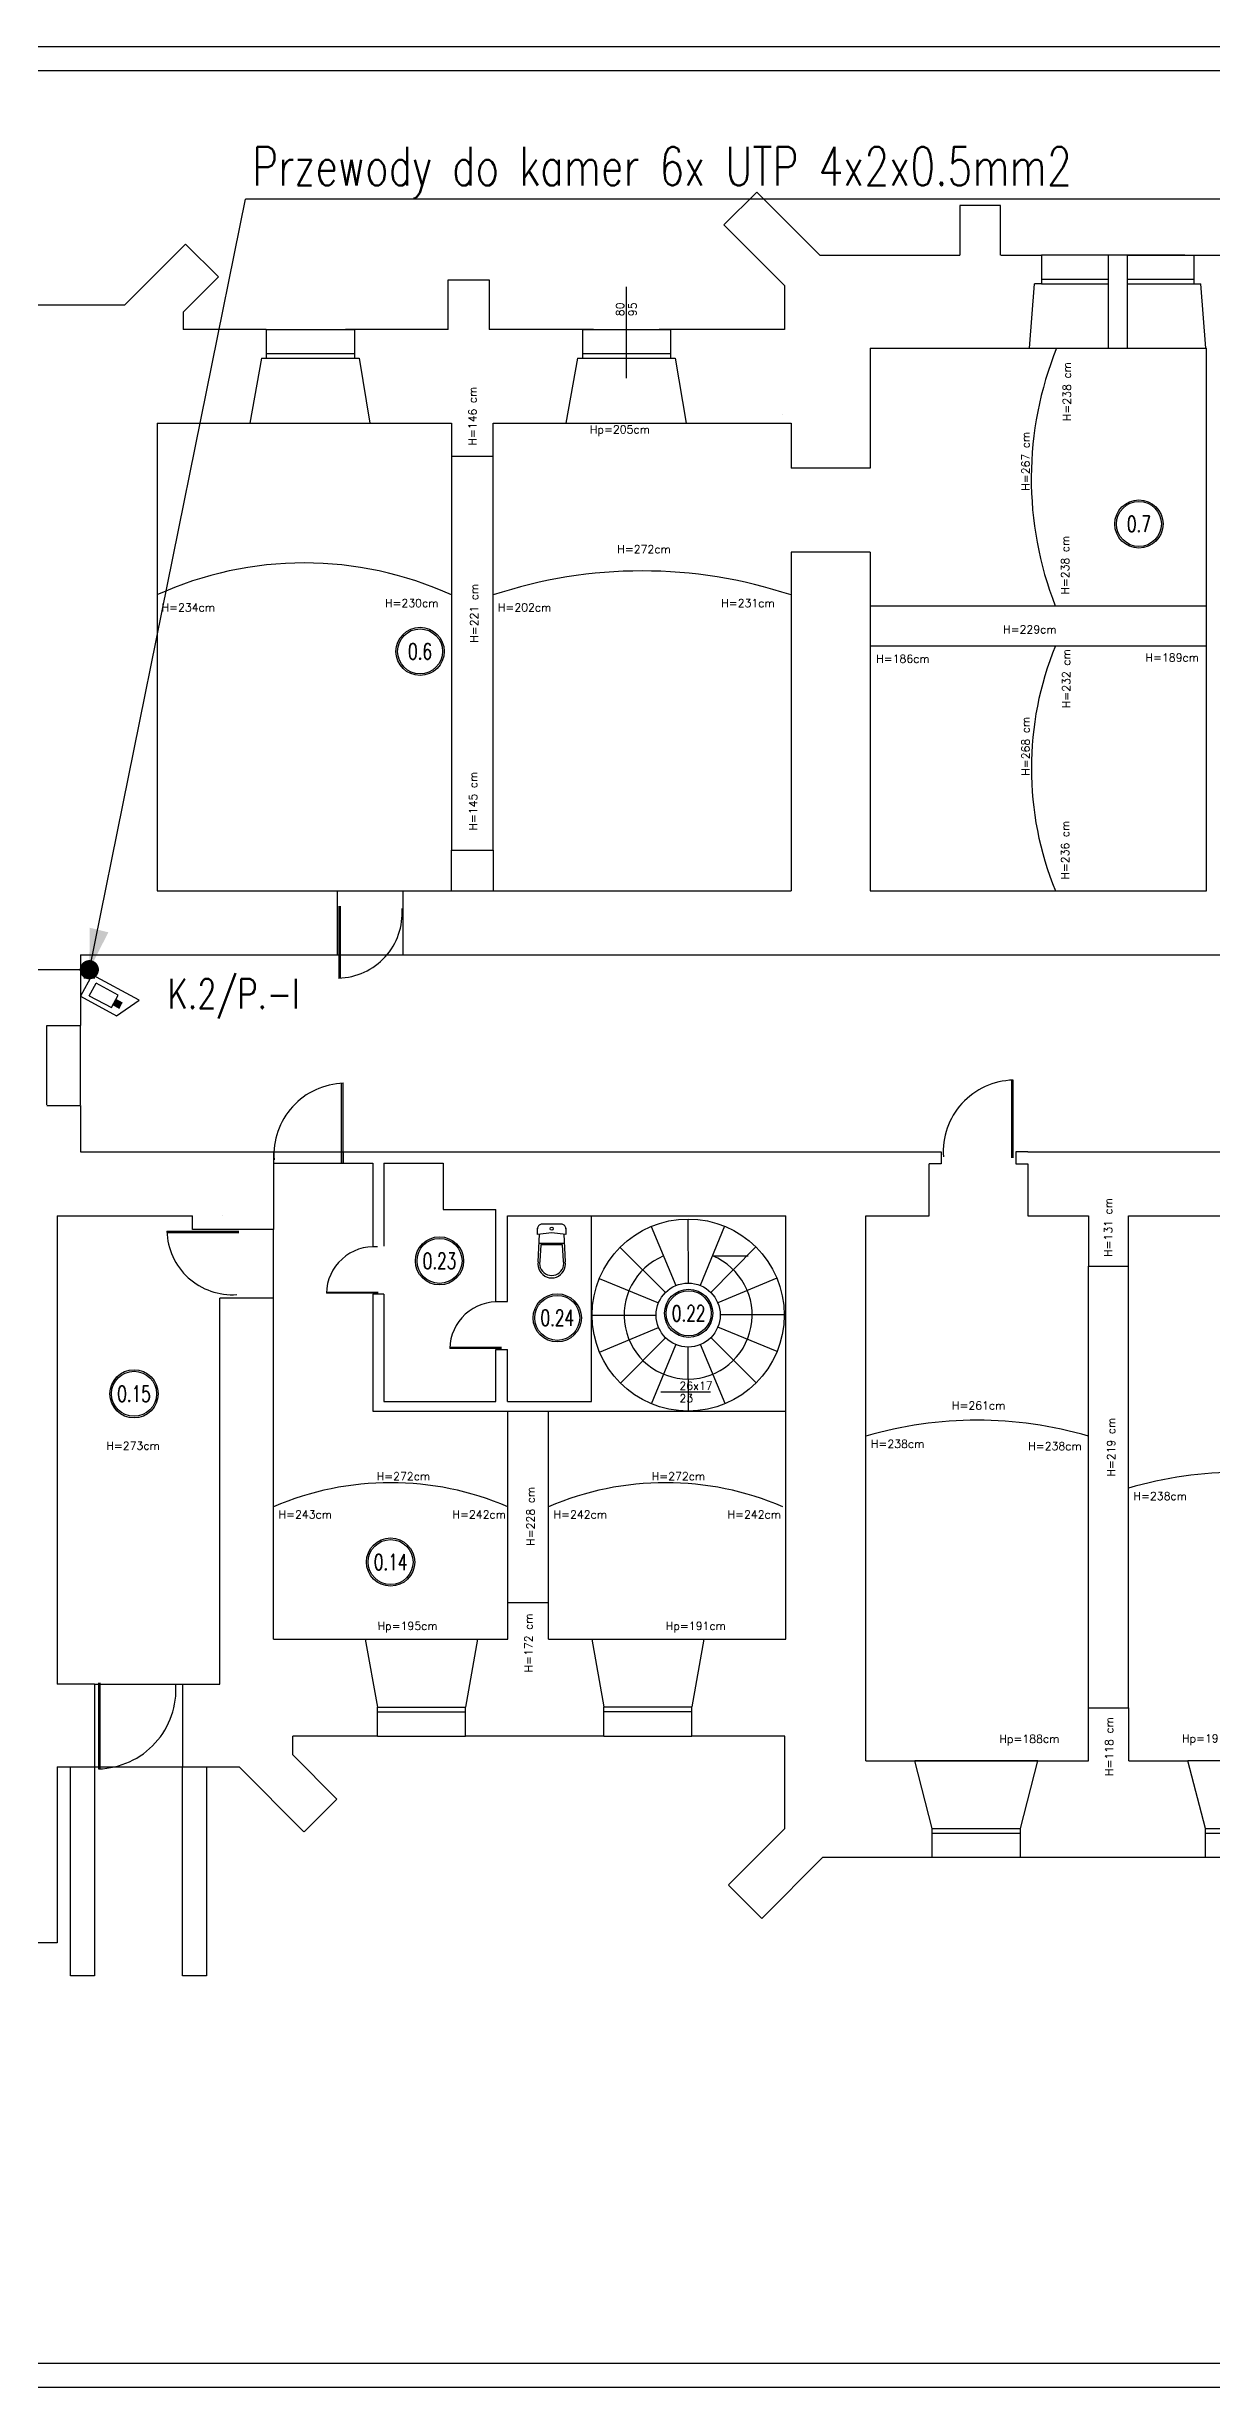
# Model space of a CAD drawing. Header units: millimetres. Extents: x 1324 to 4111, y 907 to 64537.
# Drawn here: x 1664.6 to 1810, y 906.7 to 1199.1 of the extents above; entities that cross this region are included whole.
import ezdxf
from ezdxf.enums import TextEntityAlignment as Align

# ---------------------------------------------------------------- set-up
doc = ezdxf.new("R2010")
doc.units = ezdxf.units.MM
for name, color, linetype in [('_______CCTV', 7, 'Continuous'), ('ELEKTRYK', 5, 'Continuous'), ('elektryka', 5, 'Continuous'), ('podkład', 8, 'Continuous'), ('TABELKI', 7, 'Continuous')]:
    doc.layers.add(name, color=color, linetype=linetype)
doc.layers.add('E-Gniazda', color=5, linetype='Continuous', lineweight=30)
doc.styles.add('OPIS_CIENKI', font='romans.shx', dxfattribs={"width": 0.75, "height": 2})
doc.styles.add('ROMAND', font='romand')

msp = doc.modelspace()

# ---------------------------------------------------------------- hatches: boundary and pattern name
at = {"layer": '_______CCTV'}
msp.add_hatch(color=256, dxfattribs=at).paths.add_polyline_path([(1673.17, 1080.1), (1674, 1079.66), (1673.65, 1079.01), (1672.83, 1079.46)])

# ---------------------------------------------------------------- linework, layer by layer
at = {"layer": '_______CCTV', "color": 6}
for p, q in [((1670.2, 1083.19), (1668.76, 1080.51)), ((1676.1, 1080.01), (1670.2, 1083.19)), ((1668.76, 1080.51), (1673.27, 1078.07)), ((1673.27, 1078.07), (1676.1, 1080.01))]:
    msp.add_line(p, q, dxfattribs=at)
at = {"layer": '_______CCTV'}
for p, q in [((1669.86, 1080.58), (1670.71, 1082.14)), ((1673.47, 1080.66), (1670.71, 1082.14)), ((1669.86, 1080.58), (1672.63, 1079.09)), ((1672.63, 1079.09), (1673.47, 1080.66)), ((1673.17, 1080.1), (1672.83, 1079.46)), ((1672.83, 1079.46), (1673.65, 1079.01)), ((1674, 1079.66), (1673.17, 1080.1))]:
    msp.add_line(p, q, dxfattribs=at)
at = {"layer": 'DEFPOINTS', "color": 7}
for p, q in [((1982.01, 1199.14), (1326.01, 1199.14)), ((1326.01, 906.7), (1982.01, 906.7))]:
    msp.add_line(p, q, dxfattribs=at)
at = {"layer": 'E-Gniazda', "color": 4}
msp.add_line((1669.87, 1083.82), (1689.39, 1180.11), dxfattribs=at)
msp.add_solid([(1669.87, 1083.82), (1672.24, 1088.5), (1669.87, 1083.82), (1669.91, 1089.07)], dxfattribs=at)
at = {"layer": 'ELEKTRYK', "color": 3}
msp.add_line((1822.33, 1180.11), (1689.39, 1180.11), dxfattribs=at)
at = {"layer": 'ELEKTRYK', "color": 4}
msp.add_line((1669.87, 1083.82), (1424.89, 1083.82), dxfattribs=at)
at = {"layer": 'elektryka', "color": 4, "const_width": 1.2}
msp.add_lwpolyline([(1670.38, 1084.13, -1), (1669.35, 1083.52, -1)], format="xyb", close=True, dxfattribs=at)
at = {"layer": 'podkład', "color": 8}
for p, q in [((1753.24, 1180.99), (1749.14, 1176.89)), ((1753.24, 1180.99), (1761.1, 1173.12)), ((1783.7, 1179.32), (1778.6, 1179.32)), ((1778.6, 1179.31), (1778.6, 1173.12)), ((1783.7, 1173.12), (1783.7, 1179.32)), ((1749.14, 1176.89), (1756.7, 1169.32)), ((1674.27, 1166.88), (1681.89, 1174.49)), ((1681.89, 1174.49), (1685.99, 1170.39)), ((1761.1, 1173.12), (1778.6, 1173.12)), ((1783.72, 1173.12), (1788.82, 1173.12)), ((1797.12, 1173.12), (1788.82, 1173.12)), ((1788.82, 1173.12), (1788.82, 1169.52)), ((1797.12, 1173.12), (1797.12, 1161.48)), ((1799.52, 1173.12), (1797.12, 1173.12)), ((1806.71, 1173.12), (1799.52, 1173.12)), ((1799.52, 1173.12), (1799.52, 1161.48)), ((1799.52, 1173.12), (1807.82, 1173.12)), ((1806.4, 1173.12), (1812.3, 1173.12)), ((1807.82, 1173.12), (1807.82, 1169.52)), ((1685.99, 1170.39), (1681.62, 1166.03)), ((1714.7, 1170.02), (1719.8, 1170.02)), ((1714.7, 1163.82), (1714.7, 1170.02)), ((1719.8, 1170.02), (1719.8, 1163.82)), ((1788.82, 1170.12), (1797.12, 1170.12)), ((1799.52, 1170.12), (1807.82, 1170.12)), ((1674.25, 1166.86), (1650.59, 1166.86)), ((1736.96, 1157.75), (1736.96, 1169.16)), ((1756.7, 1169.32), (1756.7, 1163.82)), ((1787.32, 1161.48), (1787.92, 1169.52)), ((1788.82, 1169.52), (1787.92, 1169.52)), ((1788.82, 1169.52), (1797.12, 1169.52)), ((1799.52, 1169.52), (1807.82, 1169.52)), ((1807.82, 1169.52), (1808.72, 1169.52)), ((1809.32, 1161.48), (1808.72, 1169.52)), ((1681.6, 1166.01), (1681.6, 1163.82)), ((1691.97, 1163.82), (1681.6, 1163.82)), ((1691.97, 1163.82), (1691.97, 1160.22)), ((1691.97, 1163.82), (1702.97, 1163.82)), ((1714.7, 1163.82), (1701.85, 1163.82)), ((1702.97, 1163.82), (1702.97, 1160.22)), ((1732.83, 1163.82), (1719.8, 1163.82)), ((1731.46, 1163.82), (1731.46, 1160.22)), ((1731.46, 1163.82), (1742.46, 1163.82)), ((1756.7, 1163.82), (1741.06, 1163.82)), ((1742.46, 1163.82), (1742.46, 1160.22)), ((1767.42, 1161.48), (1787.32, 1161.48)), ((1767.42, 1161.48), (1767.42, 1146.48)), ((1787.32, 1161.48), (1797.12, 1161.48)), ((1797.12, 1161.48), (1799.52, 1161.48)), ((1799.52, 1161.48), (1809.32, 1161.48)), ((1809.32, 1161.48), (1809.42, 1161.48)), ((1809.42, 1093.68), (1809.42, 1161.48)), ((1691.37, 1160.22), (1689.92, 1152.12)), ((1691.37, 1160.22), (1691.97, 1160.22)), ((1691.97, 1160.82), (1702.97, 1160.82)), ((1691.97, 1160.22), (1702.97, 1160.22)), ((1702.97, 1160.22), (1703.57, 1160.22)), ((1703.57, 1160.22), (1704.92, 1152.12)), ((1730.86, 1160.22), (1729.41, 1152.12)), ((1730.86, 1160.22), (1731.46, 1160.22)), ((1731.46, 1160.82), (1742.46, 1160.82)), ((1731.46, 1160.22), (1742.46, 1160.22)), ((1742.46, 1160.22), (1743.06, 1160.22)), ((1743.06, 1160.22), (1744.41, 1152.12)), ((1756.49, 1153.18), (1756.49, 1153.18)), ((1678.32, 1152.12), (1678.32, 1093.68)), ((1678.32, 1152.12), (1689.92, 1152.12)), ((1689.92, 1152.12), (1704.92, 1152.12)), ((1704.92, 1152.12), (1715.11, 1152.12)), ((1715.11, 1152.12), (1715.11, 1147.99)), ((1720.32, 1152.12), (1733.12, 1152.12)), ((1720.32, 1147.99), (1720.32, 1152.12)), ((1729.41, 1152.12), (1744.41, 1152.12)), ((1733.12, 1152.12), (1757.52, 1152.12)), ((1757.52, 1152.12), (1757.52, 1146.48)), ((1715.11, 1147.99), (1720.32, 1147.99)), ((1715.11, 1147.99), (1715.11, 1098.78)), ((1720.32, 1098.78), (1720.32, 1147.99)), ((1767.42, 1146.48), (1757.52, 1146.48)), ((1757.52, 1135.98), (1757.52, 1093.68)), ((1767.42, 1135.98), (1757.52, 1135.98)), ((1767.42, 1135.98), (1767.42, 1093.68)), ((1767.42, 1129.28), (1809.42, 1129.28)), ((1767.42, 1124.28), (1809.42, 1124.28)), ((1715.11, 1093.68), (1715.11, 1098.78)), ((1715.11, 1098.78), (1720.31, 1098.78)), ((1720.31, 1098.78), (1720.32, 1093.68)), ((1678.32, 1093.68), (1700.84, 1093.68)), ((1700.84, 1093.68), (1709.04, 1093.68)), ((1700.84, 1093.68), (1700.84, 1085.68)), ((1701.05, 1091.75), (1701.05, 1082.77)), ((1701.22, 1091.75), (1701.22, 1082.78)), ((1709.04, 1093.68), (1757.52, 1093.68)), ((1709.04, 1093.68), (1709.04, 1085.68)), ((1767.42, 1093.68), (1809.42, 1093.68)), ((1668.76, 1085.68), (1700.84, 1085.68)), ((1668.76, 1085.68), (1668.76, 1076.87)), ((1700.84, 1085.68), (1709.04, 1085.68)), ((1709.04, 1085.68), (1756.66, 1085.68)), ((1756.66, 1085.68), (1827.31, 1085.68)), ((1669.17, 1082.8), (1670.57, 1082.8)), ((1664.55, 1076.87), (1668.76, 1076.87)), ((1664.56, 1066.95), (1664.56, 1076.87)), ((1668.76, 1066.95), (1668.76, 1076.87)), ((1701.35, 1059.67), (1701.35, 1069.61)), ((1701.56, 1059.67), (1701.56, 1069.62)), ((1785.11, 1060.32), (1785.11, 1070.03)), ((1785.26, 1060.32), (1785.26, 1070.03)), ((1664.55, 1066.87), (1668.76, 1066.87)), ((1668.76, 1066.87), (1668.76, 1061.07)), ((1668.76, 1061.07), (1692.86, 1061.07)), ((1692.86, 1061.07), (1701.56, 1061.07)), ((1692.86, 1061.07), (1692.86, 1051.37)), ((1692.86, 1059.67), (1701.56, 1059.67)), ((1701.56, 1061.07), (1774.78, 1061.07)), ((1701.56, 1061.07), (1701.56, 1059.67)), ((1701.56, 1059.67), (1705.26, 1059.67)), ((1705.26, 1059.67), (1705.26, 1049.27)), ((1706.66, 1059.67), (1714.06, 1059.67)), ((1706.66, 1059.67), (1706.66, 1049.27)), ((1714.06, 1059.67), (1714.06, 1053.87)), ((1774.78, 1061.07), (1776.28, 1061.07)), ((1774.78, 1053.07), (1774.78, 1059.57)), ((1776.28, 1059.57), (1774.78, 1059.57)), ((1776.28, 1061.07), (1776.28, 1059.57)), ((1787.12, 1061.07), (1785.62, 1061.07)), ((1785.62, 1061.07), (1785.62, 1059.57)), ((1785.62, 1059.57), (1787.12, 1059.57)), ((1787.12, 1061.07), (1856.72, 1061.07)), ((1787.12, 1059.57), (1787.12, 1053.07)), ((1665.84, 1053.07), (1665.84, 994.57)), ((1665.84, 1053.07), (1682.76, 1053.07)), ((1682.76, 1051.37), (1682.76, 1053.07)), ((1686.52, 1053.06), (1686.52, 1053.06)), ((1714.06, 1053.87), (1720.66, 1053.87)), ((1720.66, 1042.37), (1720.66, 1053.87)), ((1722.1, 1053.07), (1756.88, 1053.07)), ((1722.1, 1042.37), (1722.1, 1053.07)), ((1732.6, 1029.87), (1732.6, 1053.07)), ((1756.88, 1000.16), (1756.88, 1053.07)), ((1766.88, 984.98), (1766.88, 1053.07)), ((1766.88, 1053.07), (1774.78, 1053.07)), ((1787.12, 1053.07), (1794.68, 1053.07)), ((1794.68, 1053.07), (1794.68, 1046.77)), ((1799.68, 1053.07), (1827.5, 1053.07)), ((1799.68, 1046.77), (1799.68, 1053.07)), ((1688.54, 1051.11), (1679.56, 1051.11)), ((1688.54, 1050.94), (1679.56, 1050.94)), ((1692.86, 1051.37), (1682.76, 1051.37)), ((1692.88, 1042.77), (1692.86, 1051.37)), ((1725.86, 1051.56), (1725.85, 1051.46)), ((1725.85, 1050.73), (1725.85, 1051.53)), ((1727.62, 1050.95), (1725.85, 1050.73)), ((1725.89, 1051.65), (1725.86, 1051.56)), ((1725.93, 1051.74), (1725.89, 1051.65)), ((1725.99, 1051.82), (1725.93, 1051.74)), ((1725.93, 1047.33), (1726.09, 1050.77)), ((1726.06, 1051.89), (1725.99, 1051.82)), ((1726.14, 1051.95), (1726.06, 1051.89)), ((1726.23, 1051.99), (1726.14, 1051.95)), ((1726.32, 1052.02), (1726.23, 1051.99)), ((1726.42, 1052.03), (1726.32, 1052.02)), ((1728.82, 1052.03), (1726.42, 1052.03)), ((1729.39, 1050.73), (1727.62, 1050.95)), ((1728.92, 1052.02), (1728.82, 1052.03)), ((1729.02, 1051.99), (1728.92, 1052.02)), ((1729.11, 1051.95), (1729.02, 1051.99)), ((1729.19, 1051.89), (1729.11, 1051.95)), ((1729.14, 1050.77), (1729.31, 1047.33)), ((1729.26, 1051.82), (1729.19, 1051.89)), ((1729.32, 1051.74), (1729.26, 1051.82)), ((1729.36, 1051.65), (1729.32, 1051.74)), ((1729.38, 1051.55), (1729.36, 1051.65)), ((1729.39, 1051.46), (1729.38, 1051.55)), ((1729.39, 1051.53), (1729.39, 1050.73)), ((1740.05, 1051.75), (1743.13, 1044.36)), ((1744.64, 1052.67), (1744.66, 1044.67)), ((1749.23, 1051.77), (1746.19, 1044.37)), ((1725.94, 1047.32), (1725.91, 1047.03)), ((1725.91, 1047.03), (1725.94, 1046.73)), ((1729.18, 1049.62), (1726.05, 1049.62)), ((1726.13, 1047.39), (1726.11, 1047.13)), ((1726.11, 1047.13), (1726.13, 1046.86)), ((1726.25, 1049.44), (1726.14, 1047.39)), ((1728.98, 1049.44), (1726.25, 1049.44)), ((1729.11, 1047.39), (1728.98, 1049.44)), ((1729.13, 1047.13), (1729.11, 1047.39)), ((1729.11, 1046.86), (1729.13, 1047.13)), ((1729.33, 1047.03), (1729.31, 1047.32)), ((1729.31, 1046.73), (1729.33, 1047.03)), ((1736.16, 1049.13), (1741.83, 1043.49)), ((1753.13, 1049.18), (1747.49, 1043.51)), ((1747.71, 1048.07), (1752.18, 1048.08)), ((1725.94, 1046.73), (1726.01, 1046.44)), ((1726.01, 1046.44), (1726.14, 1046.17)), ((1726.13, 1046.86), (1726.2, 1046.61)), ((1726.14, 1046.17), (1726.31, 1045.93)), ((1726.2, 1046.61), (1726.31, 1046.37)), ((1726.31, 1046.37), (1726.47, 1046.16)), ((1726.31, 1045.93), (1726.52, 1045.72)), ((1726.47, 1046.16), (1726.65, 1045.97)), ((1726.52, 1045.72), (1726.77, 1045.55)), ((1726.65, 1045.97), (1726.87, 1045.82)), ((1726.77, 1045.55), (1727.04, 1045.42)), ((1726.87, 1045.82), (1727.11, 1045.71)), ((1727.04, 1045.42), (1727.32, 1045.34)), ((1727.11, 1045.71), (1727.36, 1045.64)), ((1727.32, 1045.34), (1727.62, 1045.32)), ((1727.36, 1045.64), (1727.62, 1045.62)), ((1727.62, 1045.62), (1727.88, 1045.64)), ((1727.62, 1045.32), (1727.92, 1045.34)), ((1727.88, 1045.64), (1728.14, 1045.71)), ((1727.92, 1045.34), (1728.21, 1045.42)), ((1728.14, 1045.71), (1728.38, 1045.82)), ((1728.21, 1045.42), (1728.48, 1045.55)), ((1728.38, 1045.82), (1728.59, 1045.97)), ((1728.48, 1045.55), (1728.72, 1045.72)), ((1728.59, 1045.97), (1728.78, 1046.16)), ((1728.72, 1045.72), (1728.93, 1045.93)), ((1728.78, 1046.16), (1728.93, 1046.37)), ((1728.93, 1046.37), (1729.04, 1046.61)), ((1728.93, 1045.93), (1729.1, 1046.17)), ((1729.04, 1046.61), (1729.11, 1046.86)), ((1729.1, 1046.17), (1729.23, 1046.44)), ((1729.23, 1046.44), (1729.31, 1046.73)), ((1733.57, 1045.24), (1740.97, 1042.19)), ((1755.74, 1045.29), (1748.36, 1042.21)), ((1794.68, 991.58), (1794.68, 1046.77)), ((1794.68, 1046.77), (1799.68, 1046.77)), ((1799.68, 991.58), (1799.68, 1046.77)), ((1686.16, 994.57), (1686.16, 1042.77)), ((1692.88, 1042.77), (1686.16, 1042.77)), ((1692.88, 1000.16), (1692.88, 1042.77)), ((1705.96, 1043.5), (1699.48, 1043.5)), ((1705.96, 1043.4), (1699.48, 1043.4)), ((1705.26, 1043.27), (1705.26, 1028.67)), ((1706.66, 1043.27), (1705.26, 1043.27)), ((1706.66, 1043.27), (1706.66, 1029.87)), ((1720.66, 1042.37), (1722.1, 1042.37)), ((1732.67, 1040.64), (1740.67, 1040.66)), ((1733.59, 1036.05), (1740.98, 1039.13)), ((1755.77, 1036.11), (1748.37, 1039.15)), ((1756.67, 1040.7), (1748.67, 1040.68)), ((1721.36, 1036.6), (1714.88, 1036.6)), ((1721.36, 1036.5), (1714.88, 1036.5)), ((1720.66, 1029.87), (1720.66, 1036.37)), ((1720.66, 1036.37), (1722.1, 1036.37)), ((1722.1, 1029.87), (1722.1, 1036.37)), ((1736.2, 1032.16), (1741.85, 1037.83)), ((1740.1, 1029.57), (1743.15, 1036.97)), ((1744.7, 1028.67), (1744.68, 1036.67)), ((1749.29, 1029.6), (1746.21, 1036.98)), ((1753.17, 1032.21), (1747.5, 1037.85)), ((1706.66, 1029.87), (1720.66, 1029.87)), ((1722.1, 1029.87), (1732.6, 1029.87)), ((1747.45, 1031.05), (1741.27, 1031.04)), ((1705.26, 1028.67), (1756.88, 1028.67)), ((1722.13, 1004.76), (1722.13, 1028.67)), ((1727.23, 1004.76), (1727.23, 1028.67)), ((1722.13, 1000.16), (1722.13, 1004.76)), ((1722.13, 1004.76), (1727.23, 1004.76)), ((1727.23, 1000.16), (1727.23, 1004.76)), ((1692.88, 1000.16), (1704.34, 1000.16)), ((1704.34, 1000.16), (1705.85, 991.69)), ((1704.34, 1000.16), (1718.34, 1000.16)), ((1718.34, 1000.16), (1716.85, 991.69)), ((1718.34, 1000.16), (1722.13, 1000.16)), ((1727.23, 1000.16), (1732.64, 1000.16)), ((1732.64, 1000.16), (1734.15, 991.72)), ((1732.64, 1000.16), (1746.64, 1000.16)), ((1746.64, 1000.16), (1745.15, 991.72)), ((1746.64, 1000.16), (1756.88, 1000.16)), ((1670.5, 994.57), (1665.84, 994.57)), ((1670.5, 994.57), (1670.5, 984.22)), ((1670.5, 994.57), (1681.5, 994.57)), ((1671.02, 994.73), (1671.02, 983.96)), ((1671.19, 994.73), (1671.19, 983.97)), ((1681.5, 994.57), (1681.5, 984.22)), ((1681.5, 994.57), (1686.16, 994.57)), ((1705.85, 991.69), (1716.85, 991.69)), ((1705.85, 988.06), (1705.85, 991.69)), ((1716.85, 988.06), (1716.85, 991.69)), ((1734.15, 991.72), (1745.15, 991.72)), ((1734.15, 988.06), (1734.15, 991.72)), ((1745.15, 988.06), (1745.15, 991.72)), ((1794.68, 984.98), (1794.68, 991.58)), ((1794.68, 991.58), (1799.68, 991.58)), ((1799.68, 991.58), (1799.68, 984.98)), ((1705.85, 991.09), (1716.85, 991.09)), ((1734.15, 991.12), (1745.15, 991.12)), ((1705.85, 988.06), (1695.29, 988.06)), ((1695.29, 985.7), (1695.29, 988.06)), ((1695.29, 985.7), (1700.79, 980.17)), ((1705.85, 988.06), (1716.85, 988.06)), ((1734.15, 988.06), (1716.85, 988.06)), ((1734.15, 988.06), (1745.15, 988.06)), ((1756.76, 988.06), (1745.15, 988.06)), ((1756.76, 976.51), (1756.76, 988.06)), ((1665.84, 984.22), (1670.5, 984.22)), ((1665.84, 984.22), (1665.84, 962.22)), ((1667.5, 958.12), (1667.5, 984.22)), ((1670.5, 984.22), (1670.5, 958.12)), ((1670.5, 984.22), (1681.5, 984.22)), ((1681.5, 984.22), (1688.57, 984.22)), ((1681.5, 958.12), (1681.5, 984.22)), ((1684.5, 984.22), (1684.5, 958.12)), ((1688.57, 984.22), (1696.68, 976.08)), ((1766.88, 984.98), (1794.68, 984.98)), ((1788.37, 984.98), (1772.97, 984.98)), ((1775.17, 976.52), (1772.97, 984.98)), ((1786.17, 976.52), (1788.37, 984.98)), ((1790.1, 984.98), (1794.68, 984.98)), ((1799.7, 984.98), (1807.1, 984.98)), ((1822.5, 984.98), (1807.1, 984.98)), ((1809.3, 976.52), (1807.1, 984.98)), ((1700.79, 980.17), (1696.7, 976.1)), ((1749.72, 969.47), (1756.76, 976.51)), ((1775.17, 972.92), (1775.17, 976.52)), ((1775.17, 976.52), (1786.17, 976.52)), ((1775.17, 975.92), (1786.17, 975.92)), ((1786.17, 972.92), (1786.17, 976.52)), ((1809.3, 972.92), (1809.3, 976.52)), ((1809.3, 976.52), (1820.3, 976.52)), ((1809.3, 975.92), (1820.3, 975.92)), ((1753.86, 965.28), (1761.5, 972.92)), ((1761.5, 972.92), (1775.17, 972.92)), ((1775.17, 972.92), (1786.17, 972.92)), ((1786.17, 972.92), (1809.3, 972.92)), ((1809.3, 972.92), (1820.3, 972.92)), ((1753.86, 965.28), (1749.7, 969.45)), ((1665.84, 962.22), (1621.96, 962.22)), ((1670.5, 958.12), (1667.5, 958.12)), ((1684.5, 958.12), (1681.5, 958.12))]:
    msp.add_line(p, q, dxfattribs=at)
for centre, radius in [((1800.98, 1139.52), 3.01), ((1800.98, 1139.52), 2.81), ((1711.18, 1123.6), 3.01), ((1711.18, 1123.6), 2.81), ((1713.61, 1047.44), 3.01), ((1713.61, 1047.44), 2.81), ((1727.62, 1051.46), 0.2), ((1744.67, 1040.67), 12), ((1744.67, 1040.67), 4), ((1728.32, 1040.32), 3.01), ((1728.32, 1040.32), 2.81), ((1744.73, 1040.89), 3.01), ((1744.73, 1040.89), 2.81), ((1675.45, 1030.83), 3.01), ((1675.45, 1030.83), 2.81), ((1707.5, 1009.81), 3.01), ((1707.5, 1009.81), 2.81)]:
    msp.add_circle(centre, radius, dxfattribs=at)
for centre, radius, start, end in [((1831.19, 1145.19), 43.66, 158.0829, 201.3662), ((1696.71, 1090.35), 44.3, 65.4657, 114.5343), ((1738.92, 1074.5), 59.15, 71.6739, 108.3261), ((1828.06, 1108.98), 40.52, 157.8143, 202.1857), ((1700.8, 1090.92), 8.15, 271.4636, 3.9693), ((1701.86, 1060.69), 8.94, 91.4636, 183.9693), ((1785.49, 1061.08), 8.95, 91.4636, 183.9693), ((1687.71, 1051.36), 8.15, 181.4636, 273.9693), ((1705.45, 1043.25), 5.97, 86.0307, 178.5364), ((1744.67, 1040.67), 8, 112.6418, 67.6418), ((1720.85, 1036.35), 5.97, 86.0307, 178.5364), ((1780.78, 978.24), 49.3, 73.6244, 106.3756), ((1813.59, 971.63), 49.4, 73.6402, 106.3598), ((1707.51, 982.55), 37.17, 66.8218, 113.1782), ((1741.86, 982.55), 37.17, 66.8218, 113.1782), ((1670.77, 993.88), 9.92, 271.4725, 3.9782)]:
    msp.add_arc(centre, radius, start, end, dxfattribs=at)
at = {"layer": 'TABELKI', "color": 7}
for p, q in [((1979.01, 1196.14), (1329.01, 1196.14)), ((1329.01, 909.7), (1979.01, 909.7))]:
    msp.add_line(p, q, dxfattribs=at)

# ---------------------------------------------------------------- texts
at = {"color": 7, "linetype": 'Continuous', "style": 'OPIS_CIENKI', "width": 0.75}
msp.add_text('Przewody do kamer 6x UTP 4x2x0.5mm2', height=4.8268, dxfattribs=at).set_placement((1690.19, 1181.8))
at = {"color": 4, "linetype": 'Continuous', "style": 'OPIS_CIENKI', "width": 0.75}
msp.add_text('K.2/P.-I', height=3.713, dxfattribs=at).set_placement((1679.66, 1078.96))
at = {"layer": 'podkład', "color": 8, "style": 'ROMAND'}
for s, rotation, p in [('80', 90, (1736.96, 1165.48)), ('95', 90, (1738.53, 1165.48)), ('26x17', 0.1418, (1743.58, 1031.04)), ('23', 0.1418, (1743.58, 1029.47))]:
    msp.add_text(s, height=1, rotation=rotation, dxfattribs=at).set_placement(p, align=Align.BOTTOM_LEFT)
for s, rotation, p in [('H=238 cm', 90, (1792.78, 1156.05)), ('H=146 cm', 90, (1718.53, 1152.99)), ('Hp=205cm', 0.1418, (1736.15, 1150.53)), ('H=267 cm', 90, (1787.62, 1147.35)), ('H=238 cm', 90, (1792.56, 1134.37)), ('H=221 cm', 90, (1718.73, 1128.36)), ('H=232 cm', 90, (1792.7, 1120.18)), ('H=268 cm', 90, (1787.62, 1111.74)), ('H=145 cm', 90, (1718.61, 1104.88)), ('H=236 cm', 90, (1792.56, 1098.76)), ('H=131 cm', 90, (1797.94, 1051.61)), ('H=219 cm', 90, (1798.3, 1024.16)), ('H=228 cm', 90, (1725.78, 1015.52)), ('H=172 cm', 90, (1725.53, 999.7)), ('Hp=195cm', 0.1418, (1709.63, 1001.03)), ('Hp=191cm', 0.1418, (1745.63, 1001.03)), ('H=118 cm', 90, (1798.06, 986.75)), ('Hp=188cm', 0.1418, (1787.3, 986.92)), ('Hp=191cm', 0.1418, (1810.11, 986.98))]:
    msp.add_text(s, height=1, rotation=rotation, dxfattribs=at).set_placement(p, align=Align.BOTTOM_CENTER)
at = {"layer": 'podkład', "color": 8, "style": 'ROMAND', "width": 0.7}
for s, p in [('0.7', (1800.98, 1139.52)), ('0.6', (1711.18, 1123.6)), ('0.15', (1675.45, 1030.83)), ('0.14', (1707.5, 1009.81))]:
    msp.add_text(s, height=2, dxfattribs=at).set_placement(p, align=Align.MIDDLE_CENTER)
at = {"layer": 'podkład', "color": 8, "style": 'ROMAND'}
for s, p in [('H=272cm', (1739.16, 1135.57)), ('H=234cm', (1682.23, 1128.29)), ('H=230cm', (1710.14, 1128.84)), ('H=202cm', (1724.24, 1128.29)), ('H=231cm', (1752.14, 1128.84)), ('H=229cm', (1787.36, 1125.55)), ('H=186cm', (1771.5, 1121.88)), ('H=189cm', (1805.14, 1122.03)), ('H=261cm', (1780.96, 1028.57)), ('H=273cm', (1675.33, 1023.55)), ('H=238cm', (1770.84, 1023.78)), ('H=238cm', (1790.49, 1023.5)), ('H=272cm', (1709.1, 1019.73)), ('H=272cm', (1743.46, 1019.73)), ('H=238cm', (1803.64, 1017.26)), ('H=243cm', (1696.84, 1014.95)), ('H=242cm', (1718.57, 1014.95)), ('H=242cm', (1731.2, 1014.95)), ('H=242cm', (1752.93, 1014.95))]:
    msp.add_text(s, height=1, dxfattribs=at).set_placement(p, align=Align.BOTTOM_CENTER)
at = {"layer": 'podkład', "color": 8, "style": 'ROMAND', "width": 0.7}
for s, p in [('0.23', (1713.61, 1047.44)), ('0.24', (1728.32, 1040.32)), ('0.22', (1744.73, 1040.89))]:
    msp.add_text(s, height=2, rotation=0.1418, dxfattribs=at).set_placement(p, align=Align.MIDDLE_CENTER)

doc.saveas('drawing.dxf')
